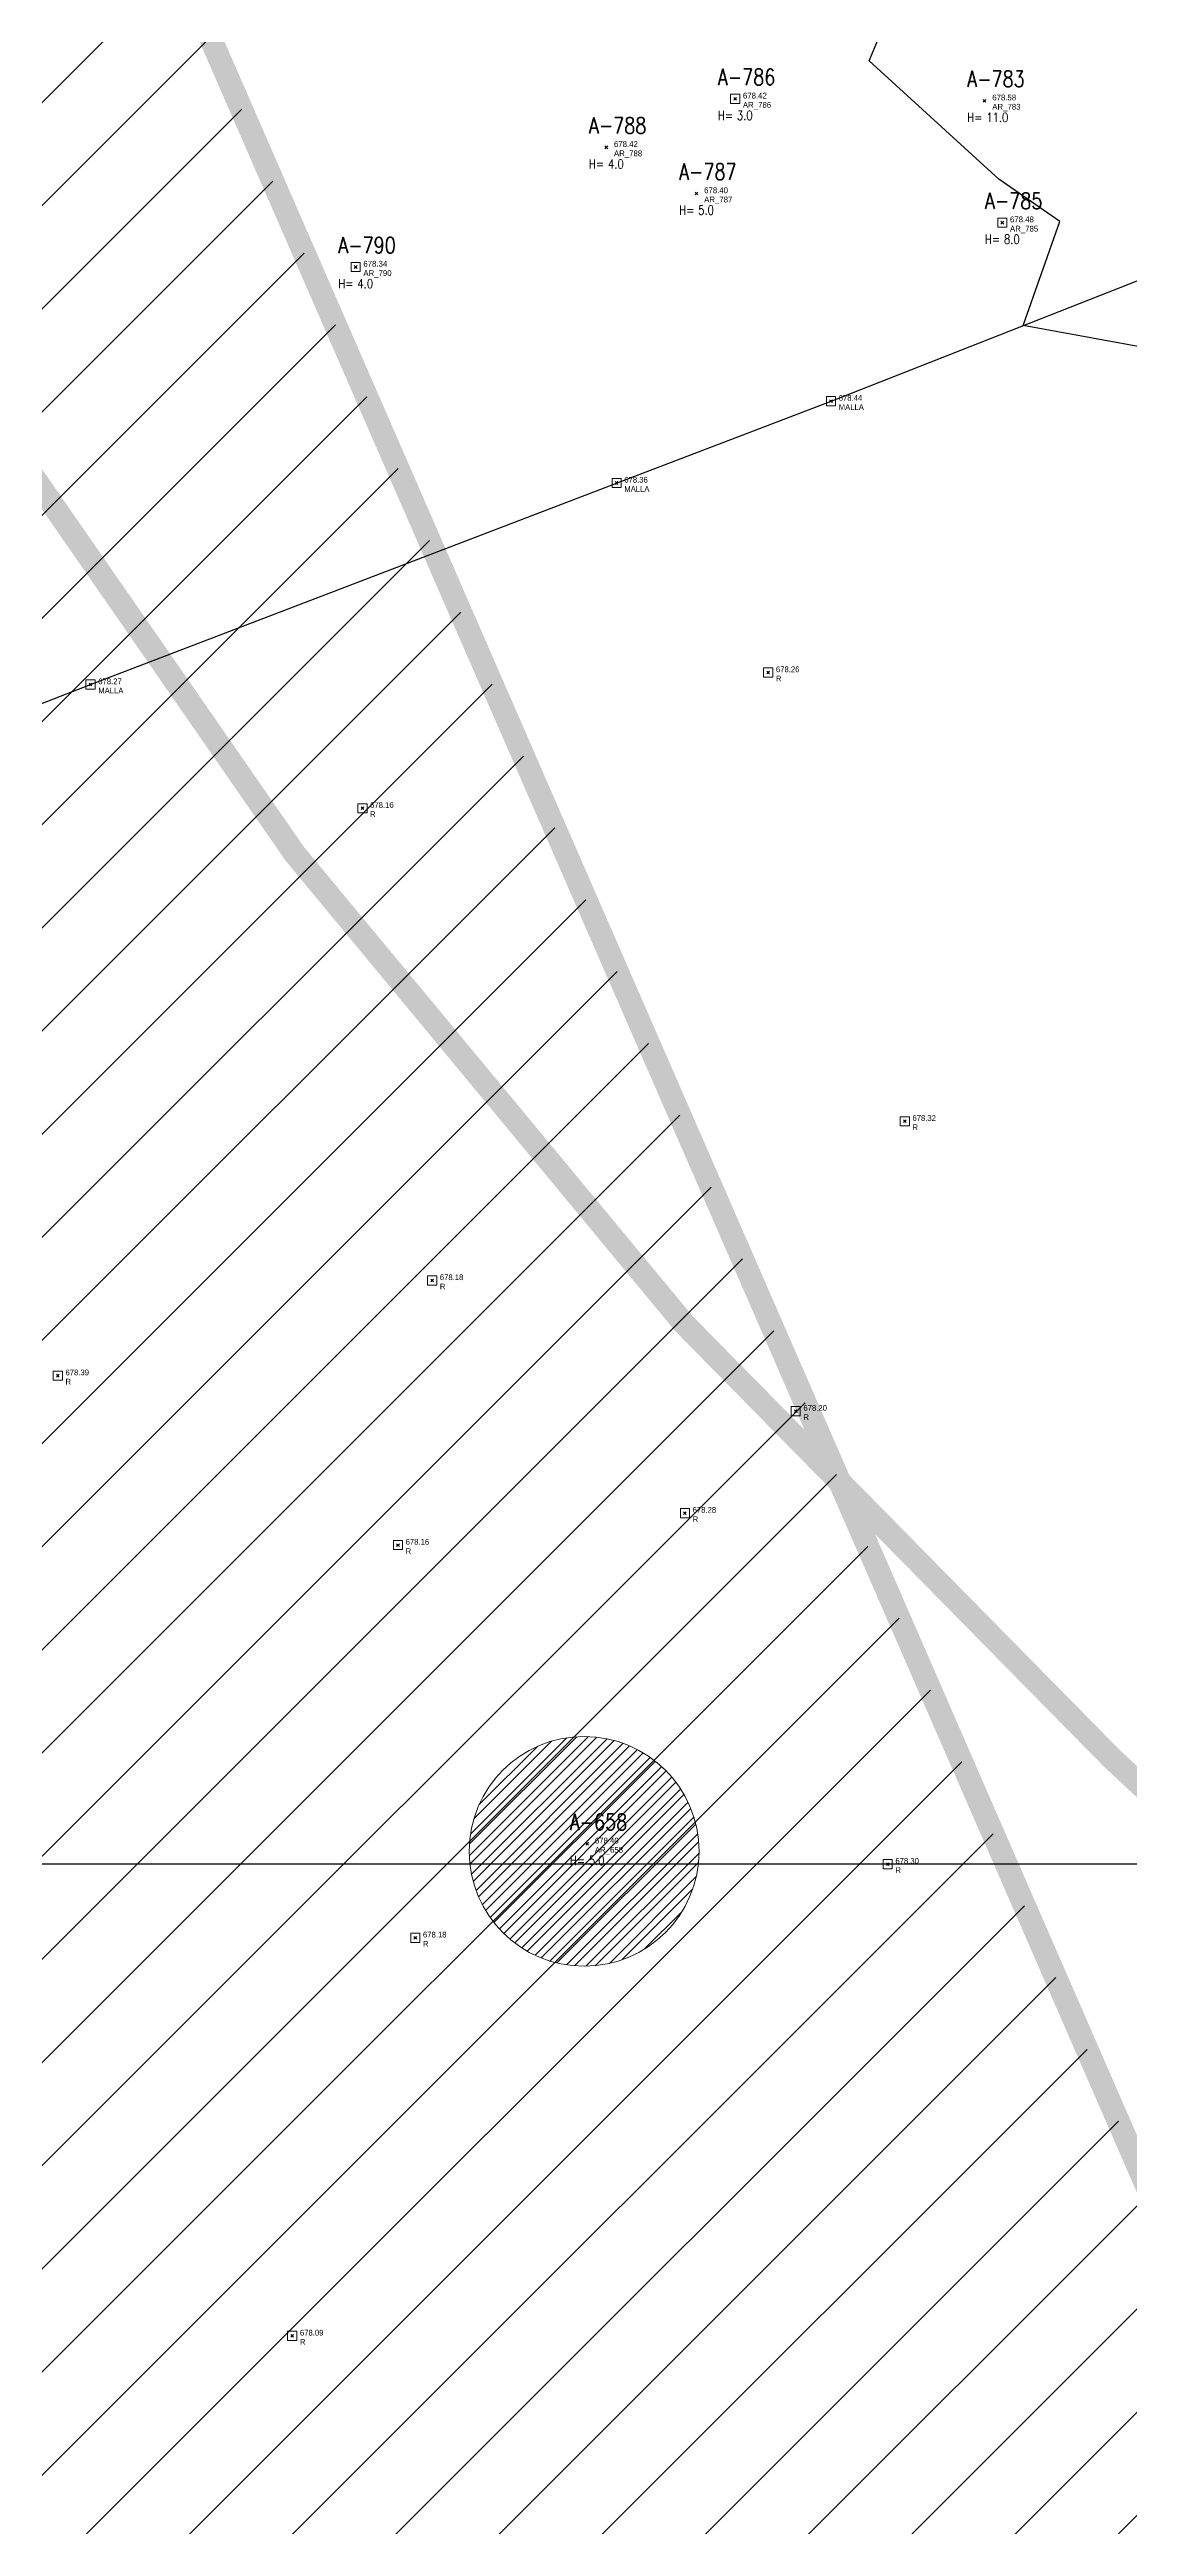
# Model space of a CAD drawing. Extents: x 350769 to 354978, y 6304672 to 6307963.
# Drawn here: x 352450.7 to 352474.2, y 6305785.6 to 6305839.5 of the extents above; entities that cross this region are included whole.
import ezdxf

# ---------------------------------------------------------------- set-up
doc = ezdxf.new("R2010")
doc.units = 0
doc.header["$PDMODE"] = 35
doc.header["$PDSIZE"] = 0.03
for name, pattern in [('4.0 - LO RECABARREN - DESNIVEL NUEVO$0$HIDDEN', [0.375, 0.25, -0.125]), ('CONTINUOS', [0]), ('DASHDOT', [1, 0.5, -0.25, 0, -0.25]), ('DASHED', [19.05, 12.7, -6.35])]:
    doc.linetypes.add(name, pattern=pattern)
doc.layers.get('0').update_dxf_attribs({"linetype": 'CONTINUOUS'})
doc.layers.get('Defpoints').update_dxf_attribs({"linetype": 'CONTINUOUS'})
for name, color, linetype in [('02_Geo ext_Acotamiento', 7, 'CONTINUOUS'), ('03_S2_Pav ext_Borde vereda', 7, 'CONTINUOUS'), ('1-ARBOL H1', 7, 'CONTINUOUS'), ('1-ARBOL H2', 1, 'CONTINUOUS'), ('1-ARBOL H3', 241, 'CONTINUOUS'), ('1-ARBOL NOMBRE', 3, 'CONTINUOUS'), ('1-ARBOL PTO', 7, 'CONTINUOUS'), ('1-CERCO MALLA', 252, 'MALLA_LINE'), ('1-coordenadas', 8, 'CONTINUOUS'), ('C-TINN', 5, 'CONTINUOUS'), ('C-TOPO-MINR', 8, 'CONTINUOUS'), ('V-NODE-TEXT DIC 2012', 31, 'CONTINUOUS')]:
    doc.layers.add(name, color=color, linetype=linetype)
doc.layers.add('0_ASD_LINEA OFICIAL', color=253, linetype='DASHDOT', lineweight=20)
doc.layers.add('0_ASD_TOPOGRAFIA_ELEMENTOS', color=9, linetype='CONTINUOS', lineweight=5, true_color=0xbdbdbd)
doc.styles.add('ROMANS', font='romans.shx', dxfattribs={"width": 0.65})
doc.linetypes.add('MALLA_LINE', pattern='A,0.5,-0.2,["MLL",STANDARD,S=0.1,R=0,X=-0.1,Y=-0.05],-0.25', length=0.95)
doc.dimstyles.new('Principal', dxfattribs={"dimscale": 0, "dimtxt": 2, "dimasz": 2, "dimexe": 1, "dimexo": 1, "dimtad": 1, "dimrnd": 0.05, "dimzin": 1, "dimtxsty": 'ROMANS', "dimcen": 2.5, "dimclrt": 2, "dimaunit": 2, "dimadec": 0, "dimazin": 0, "dimtfac": 1, "dimtmove": 0, "dimatfit": 3, "dimfxl": 1, "dimfxlon": 1, "dimarcsym": 0})

# ---------------------------------------------------------------- blocks, each defined once
blk = doc.blocks.new('COORDENADAS')
at = {"layer": '1-coordenadas'}
blk.add_line((20, -400.625), (1420, -400.625), dxfattribs=at)
blk = doc.blocks.new('*D1236')
at = {"layer": '02_Geo ext_Acotamiento', "color": 0, "lineweight": -2, "transparency": 16777216}
blk.add_line((352474.045, 6305972.496), (352473.119, 6305978.179), dxfattribs=at)
at = {"layer": '02_Geo ext_Acotamiento', "color": 0, "transparency": 16777216}
blk.add_solid([(352473.283, 6305978.206), (352472.954, 6305978.153), (352472.958, 6305979.166)], dxfattribs=at)
at = {"layer": 'Defpoints', "color": 0, "transparency": 16777216}
for p in [(352472.958, 6305979.166), (352596.042, 6305224.025)]:
    blk.add_point(p, dxfattribs=at)
at = {"layer": '02_Geo ext_Acotamiento', "color": 2, "transparency": 16777216, "insert": (352474.582, 6305974.845), "char_height": 1, "attachment_point": 5, "rotation": 279.2575, "style": 'ROMANS'}
blk.add_mtext('R765,10', dxfattribs=at)
blk = doc.blocks.new('A$C27410629')
at = {"true_color": 0x136734, "transparency": 33554559}
h = blk.add_hatch(dxfattribs=at)
h.set_pattern_fill('ANSI31', color=116, scale=0.5)
h.set_pattern_definition([(45, (-8759.5625, -519.1036), (-1.12253202, 1.12253202), [])])
h.paths.add_polyline_path([(137.507, 1252.464, 0.117627), (109.815, 1254.194, 0.066925), (94.445, 1249.334, 0.315349), (64.302, 1196.27, 0.022683), (65.729, 1185.31), (112.36, 1218.953), (153.478, 1161.962), (172.105, 1139.481), (187.958, 1141.808), (193.565, 1120.466), (224.198, 1050.129), (250.62, 989.479), (268.153, 972.735, 0.000007), (291.49, 983.299), (238.195, 1105.634), (205.293, 1181.112), (177.053, 1197.652)])
at = {"layer": '0_ASD_LINEA OFICIAL', "ltscale": 8, "const_width": 0.5}
for points in [[(250.62, 989.479), (268.153, 972.735, 0.000007), (291.49, 983.299), (291.49, 983.299), (238.195, 1105.634), (205.293, 1181.112), (177.053, 1197.652), (137.615, 1252.315)], [(329.815, 1226.935), (341.22, 1148.869), (238.195, 1105.634), (291.49, 983.299), (321.978, 995.446), (326.454, 996.533), (296.029, 1064.505), (308.046, 1069.695), (363.611, 1093.689), (361.431, 1107.626), (353.439, 1158.713), (341.91, 1227.807, -0.046618), (405.464, 1246.359), (405.095, 1249.329)]]:
    blk.add_lwpolyline(points, format="xyb", dxfattribs=at)
blk = doc.blocks.new('TOPOGRAFIA')
at = {"layer": '0_ASD_TOPOGRAFIA_ELEMENTOS', "true_color": 0xf26507}
h = blk.add_hatch(dxfattribs=at)
h.set_pattern_fill('ANSI31', color=30, scale=0.1)
h.set_pattern_definition([(45, (384159.5416, 6301060.51658), (-0.224506403, 0.224506403), [])])
edge = h.paths.add_edge_path()
edge.add_arc((390462.316, 6302800.269), 2.5, 0, 360)
at = {"layer": '0_ASD_LINEA OFICIAL', "ltscale": 8, "const_width": 0.5}
blk.add_lwpolyline([(390427.742, 6302814.067), (390462.175, 6302752.282), (390383.071, 6302730.605), (390309.799, 6302723.349), (390311.369, 6302703.307), (390386.745, 6302710.871), (390472.116, 6302734.448), (390495.667, 6302745.108), (390523.305, 6302756.109), (390473.799, 6302802.291, -0.151019), (390428.285, 6302881.719), (390391.708, 6302986.357, -0.035367), (390370.183, 6302995.884, 0.28109), (390309.679, 6302995.976), (390362.106, 6302925.874), (390362.105, 6302925.873), (390363.124, 6302924.511, -0.033436), (390384.93, 6302890.884), (390427.742, 6302814.067)], format="xyb", dxfattribs=at)
blk.add_lwpolyline([(390427.742, 6302814.067), (390462.175, 6302752.282), (390383.071, 6302730.605), (390309.799, 6302723.349), (390311.369, 6302703.307), (390386.745, 6302710.871), (390472.116, 6302734.448), (390495.667, 6302745.108), (390523.305, 6302756.109), (390473.799, 6302802.291, -0.151019), (390428.285, 6302881.719), (390391.708, 6302986.357, -0.035367), (390370.183, 6302995.884, 0.28109), (390309.679, 6302995.976), (390362.106, 6302925.874), (390362.105, 6302925.873), (390363.124, 6302924.511, -0.033436), (390384.93, 6302890.884), (390427.742, 6302814.067)], format="xyb", dxfattribs=at)
at = {"layer": '0_ASD_TOPOGRAFIA_ELEMENTOS', "color": 30, "true_color": 0xf26507}
blk.add_circle((390462.316, 6302800.269), 2.5, dxfattribs=at)
at = {"layer": '1-ARBOL H1', "color": 9, "lineweight": 0, "true_color": 0xbdbdbd}
for p in [(390465.604, 6302838.41), (390471.029, 6302838.369), (390462.799, 6302837.355), (390464.761, 6302836.35), (390471.414, 6302835.716), (390457.347, 6302834.75), (390462.383, 6302800.433)]:
    blk.add_point(p, dxfattribs=at)
at = {"layer": '1-ARBOL PTO', "color": 9, "lineweight": 0, "true_color": 0xbdbdbd}
for p in [(390465.604, 6302838.41), (390471.029, 6302838.369), (390462.799, 6302837.355), (390464.761, 6302836.35), (390471.414, 6302835.716), (390457.347, 6302834.75), (390462.383, 6302800.433)]:
    blk.add_point(p, dxfattribs=at)
at = {"layer": '1-CERCO MALLA', "color": 9, "lineweight": 0, "true_color": 0xbdbdbd, "flags": 128}
blk.add_lwpolyline([(390298.902, 6302766.886), (390321.827, 6302775.191), (390333.022, 6302779.598), (390344.315, 6302783.894), (390355.674, 6302788.437), (390364.039, 6302791.557), (390372.772, 6302794.923), (390383.831, 6302799.189), (390394.014, 6302803.265), (390406.216, 6302808.069), (390417.571, 6302812.442), (390423.072, 6302814.547), (390440.449, 6302821.33), (390451.58, 6302825.662), (390463.023, 6302830.049), (390467.688, 6302831.831), (390477.849, 6302835.824), (390486.876, 6302839.311), (390497.568, 6302843.443), (390505.255, 6302846.429), (390510.604, 6302848.504), (390521.025, 6302852.513), (390531.783, 6302856.692), (390541.725, 6302860.565), (390553.332, 6302865.07), (390567.305, 6302870.47), (390577.537, 6302874.447), (390587.477, 6302878.311), (390595.651, 6302881.4), (390605.051, 6302885.124), (390614.467, 6302888.769), (390621.262, 6302891.445), (390629.655, 6302894.677)], dxfattribs=at)
at = {"layer": '1-coordenadas', "color": 9, "linetype": '4.0 - LO RECABARREN - DESNIVEL NUEVO$0$HIDDEN', "lineweight": 0, "ltscale": 50, "true_color": 0xbdbdbd}
blk.add_line((390200, 6302800), (390900, 6302800), dxfattribs=at)
at = {"layer": 'C-TINN', "color": 9, "linetype": 'Continuous', "lineweight": 0, "true_color": 0xbdbdbd}
for points, elevation in [([(390465.504, 6302838.31), (390465.504, 6302838.51), (390465.704, 6302838.51), (390465.704, 6302838.31), (390465.504, 6302838.31)], 678.42), ([(390471.314, 6302835.616), (390471.314, 6302835.816), (390471.514, 6302835.816), (390471.514, 6302835.616), (390471.314, 6302835.616)], 678.48), ([(390457.247, 6302834.65), (390457.247, 6302834.85), (390457.447, 6302834.85), (390457.447, 6302834.65), (390457.247, 6302834.65)], 678.34), ([(390467.588, 6302831.731), (390467.588, 6302831.931), (390467.788, 6302831.931), (390467.788, 6302831.731), (390467.588, 6302831.731)], 678.442), ([(390462.923, 6302829.949), (390462.923, 6302830.149), (390463.123, 6302830.149), (390463.123, 6302829.949), (390462.923, 6302829.949)], 678.365), ([(390466.222, 6302825.824), (390466.222, 6302826.024), (390466.422, 6302826.024), (390466.422, 6302825.824), (390466.222, 6302825.824)], 678.262), ([(390451.48, 6302825.562), (390451.48, 6302825.762), (390451.68, 6302825.762), (390451.68, 6302825.562), (390451.48, 6302825.562)], 678.268), ([(390457.394, 6302822.87), (390457.394, 6302823.07), (390457.594, 6302823.07), (390457.594, 6302822.87), (390457.394, 6302822.87)], 678.161), ([(390469.192, 6302816.058), (390469.192, 6302816.258), (390469.392, 6302816.258), (390469.392, 6302816.058), (390469.192, 6302816.058)], 678.319), ([(390458.911, 6302812.593), (390458.911, 6302812.793), (390459.111, 6302812.793), (390459.111, 6302812.593), (390458.911, 6302812.593)], 678.178), ([(390450.767, 6302810.521), (390450.767, 6302810.721), (390450.967, 6302810.721), (390450.967, 6302810.521), (390450.767, 6302810.521)], 678.391), ([(390466.82, 6302809.749), (390466.82, 6302809.949), (390467.02, 6302809.949), (390467.02, 6302809.749), (390466.82, 6302809.749)], 678.198), ([(390464.41, 6302807.529), (390464.41, 6302807.729), (390464.61, 6302807.729), (390464.61, 6302807.529), (390464.41, 6302807.529)], 678.28), ([(390458.167, 6302806.835), (390458.167, 6302807.035), (390458.367, 6302807.035), (390458.367, 6302806.835), (390458.167, 6302806.835)], 678.16), ([(390468.821, 6302799.891), (390468.821, 6302800.091), (390469.021, 6302800.091), (390469.021, 6302799.891), (390468.821, 6302799.891)], 678.302), ([(390458.544, 6302798.287), (390458.544, 6302798.487), (390458.744, 6302798.487), (390458.744, 6302798.287), (390458.544, 6302798.287)], 678.184), ([(390455.867, 6302789.623), (390455.867, 6302789.823), (390456.067, 6302789.823), (390456.067, 6302789.623), (390455.867, 6302789.623)], 678.087)]:
    blk.add_lwpolyline(points, dxfattribs=dict(at, elevation=elevation))
for p in [(390465.604, 6302838.41, 678.42), (390471.414, 6302835.716, 678.48), (390457.347, 6302834.75, 678.34), (390467.688, 6302831.831, 678.442), (390463.023, 6302830.049, 678.365), (390466.322, 6302825.924, 678.262), (390451.58, 6302825.662, 678.268), (390457.494, 6302822.97, 678.161), (390469.292, 6302816.158, 678.319), (390459.011, 6302812.693, 678.178), (390450.867, 6302810.621, 678.391), (390466.92, 6302809.849, 678.198), (390464.51, 6302807.629, 678.28), (390458.267, 6302806.935, 678.16), (390468.921, 6302799.991, 678.302), (390458.644, 6302798.387, 678.184), (390455.967, 6302789.723, 678.087)]:
    blk.add_point(p, dxfattribs=at)
at = {"layer": 'C-TOPO-MINR', "color": 9, "linetype": 'Continuous', "lineweight": -3, "true_color": 0xbdbdbd, "elevation": 678.5}
blk.add_lwpolyline([(390477.898, 6302832.374), (390471.868, 6302833.474), (390472.664, 6302835.737), (390471.336, 6302836.661), (390468.515, 6302839.24), (390469.151, 6302840.756)], dxfattribs=at)
at = {"layer": 'V-NODE-TEXT DIC 2012', "color": 9, "lineweight": 0, "true_color": 0xbdbdbd}
for p in [(390465.604, 6302838.41), (390471.029, 6302838.369), (390462.799, 6302837.355), (390464.761, 6302836.35), (390471.414, 6302835.716), (390457.347, 6302834.75), (390467.688, 6302831.831), (390463.023, 6302830.049), (390466.322, 6302825.924), (390451.58, 6302825.662), (390457.494, 6302822.97), (390469.292, 6302816.158), (390459.011, 6302812.693), (390450.867, 6302810.621), (390466.92, 6302809.849), (390464.51, 6302807.629), (390458.267, 6302806.935), (390462.383, 6302800.433), (390468.921, 6302799.991), (390458.644, 6302798.387), (390455.967, 6302789.723)]:
    blk.add_point(p, dxfattribs=at)
at = {"layer": '1-ARBOL H2', "color": 9, "lineweight": 0, "true_color": 0xbdbdbd, "style": 'ROMANS', "width": 0.8}
for p in [(390465.227, 6302837.948), (390470.652, 6302837.907), (390462.422, 6302836.893), (390464.384, 6302835.888), (390471.037, 6302835.254), (390456.97, 6302834.288), (390462.006, 6302799.971)]:
    blk.add_text('H=', height=0.2, dxfattribs=at).set_placement(p)
at = {"layer": '1-ARBOL H3', "color": 9, "lineweight": 0, "true_color": 0xbdbdbd, "style": 'ROMANS', "width": 0.8}
for s, p in [('3.0', (390465.64, 6302837.948)), ('11.0', (390471.065, 6302837.907)), ('4.0', (390462.835, 6302836.893)), ('5.0', (390464.797, 6302835.888)), ('8.0', (390471.45, 6302835.254)), ('4.0', (390457.383, 6302834.288)), ('5.0', (390462.419, 6302799.971))]:
    blk.add_text(s, height=0.2, dxfattribs=at).set_placement(p)
at = {"layer": '1-ARBOL NOMBRE', "color": 9, "lineweight": 0, "true_color": 0xbdbdbd, "style": 'ROMANS', "width": 0.8}
for s, p in [('A-786', (390465.227, 6302838.71)), ('A-783', (390470.652, 6302838.669)), ('A-788', (390462.422, 6302837.655)), ('A-787', (390464.384, 6302836.65)), ('A-785', (390471.037, 6302836.016)), ('A-790', (390456.97, 6302835.05)), ('A-658', (390462.006, 6302800.733))]:
    blk.add_text(s, height=0.35, dxfattribs=at).set_placement(p)
at = {"layer": 'V-NODE-TEXT DIC 2012', "color": 9, "lineweight": 0, "true_color": 0xbdbdbd}
for s, height, p in [('AR_786', 0.127, (390465.771, 6302838.215)), ('678.42', 0.127, (390465.771, 6302838.417)), ('AR_783', 0.127, (390471.196, 6302838.174)), ('678.58', 0.127, (390471.196, 6302838.376)), ('AR_788', 0.127, (390462.966, 6302837.16)), ('678.42', 0.127, (390462.966, 6302837.362)), ('AR_787', 0.127, (390464.928, 6302836.155)), ('678.40', 0.127, (390464.928, 6302836.357)), ('AR_785', 0.127, (390471.581, 6302835.521)), ('678.48', 0.127, (390471.581, 6302835.723)), ('AR_790', 0.127, (390457.514, 6302834.555)), ('678.34', 0.127, (390457.514, 6302834.757)), ('678.44', 0.125, (390467.855, 6302831.839)), ('MALLA', 0.125, (390467.855, 6302831.639)), ('678.36', 0.125, (390463.19, 6302830.057)), ('MALLA', 0.125, (390463.19, 6302829.857)), ('678.26', 0.125, (390466.489, 6302825.932)), ('678.27', 0.125, (390451.747, 6302825.67)), ('MALLA', 0.125, (390451.747, 6302825.47)), ('R', 0.125, (390466.489, 6302825.732)), ('678.16', 0.125, (390457.661, 6302822.978)), ('R', 0.125, (390457.661, 6302822.778)), ('678.32', 0.125, (390469.459, 6302816.166)), ('R', 0.125, (390469.459, 6302815.966)), ('678.18', 0.125, (390459.178, 6302812.701)), ('R', 0.125, (390459.178, 6302812.501)), ('678.39', 0.125, (390451.034, 6302810.629)), ('R', 0.125, (390451.034, 6302810.429)), ('678.20', 0.125, (390467.087, 6302809.857)), ('R', 0.125, (390467.087, 6302809.657)), ('678.28', 0.125, (390464.677, 6302807.637)), ('678.16', 0.125, (390458.434, 6302806.943)), ('R', 0.125, (390464.677, 6302807.437)), ('R', 0.125, (390458.434, 6302806.743)), ('678.40', 0.127, (390462.55, 6302800.44)), ('AR_658', 0.127, (390462.55, 6302800.238)), ('678.30', 0.125, (390469.088, 6302799.999)), ('R', 0.125, (390469.088, 6302799.799)), ('678.18', 0.125, (390458.811, 6302798.395)), ('R', 0.125, (390458.811, 6302798.195)), ('678.09', 0.125, (390456.134, 6302789.731)), ('R', 0.125, (390456.134, 6302789.531))]:
    blk.add_text(s, height=height, dxfattribs=at).set_placement(p)

msp = doc.modelspace()

# ---------------------------------------------------------------- hatches: boundary and pattern name
at = {"layer": '0_ASD_TOPOGRAFIA_ELEMENTOS'}
h = msp.add_hatch(dxfattribs=at)
h.set_pattern_fill('ANSI31', color=256, scale=0.1)
h.set_pattern_definition([(45, (346159.5416, 6304060.51658), (-0.224506403, 0.224506403), [])])
edge = h.paths.add_edge_path()
edge.add_arc((352462.316, 6305800.269), 2.5, 0, 360)

# ---------------------------------------------------------------- linework, layer by layer
msp.add_circle((352462.316, 6305800.269), 2.5, dxfattribs=at)
at = {"layer": '1-CERCO MALLA', "ltscale": 6, "flags": 128}
msp.add_lwpolyline([(352310.521, 6305771.095), (352321.827, 6305775.191), (352333.022, 6305779.598), (352344.315, 6305783.894), (352355.674, 6305788.437), (352364.039, 6305791.557), (352372.772, 6305794.923), (352383.831, 6305799.189), (352394.014, 6305803.265), (352406.216, 6305808.069), (352417.571, 6305812.442), (352423.072, 6305814.547), (352440.449, 6305821.33), (352451.58, 6305825.662), (352463.023, 6305830.049), (352467.688, 6305831.831), (352477.849, 6305835.824), (352486.876, 6305839.311), (352497.568, 6305843.443), (352505.255, 6305846.429), (352510.604, 6305848.504), (352521.025, 6305852.513), (352531.783, 6305856.692), (352541.725, 6305860.565), (352553.332, 6305865.07), (352567.305, 6305870.47), (352577.537, 6305874.447), (352587.477, 6305878.311), (352595.651, 6305881.4), (352605.051, 6305885.124), (352614.467, 6305888.769), (352621.262, 6305891.445), (352629.655, 6305894.677)], dxfattribs=at)

# ---------------------------------------------------------------- block references
at = {"color": 252, "linetype": 'DASHED'}
msp.add_blockref('COORDENADAS', (352180, 6306200.625), dxfattribs=at)
at = {"layer": '03_S2_Pav ext_Borde vereda', "linetype": 'Continuous'}
msp.add_blockref('A$C27410629', (352203.962, 6304761.714), dxfattribs=at)

# ---------------------------------------------------------------- dimensions: what is measured, and where the dimension line sits
at = {"layer": '02_Geo ext_Acotamiento'}
dim = msp.add_radius_dim(center=(352596.042, 6305224.025), mpoint=(352472.958, 6305979.166), dimstyle='Principal', override={"dimscale": 0, "dimaunit": 0, "dimfxl": 0.22, "dimarcsym": 1}, dxfattribs=at)
dim.commit()
dim.dimension.update_dxf_attribs({"geometry": '*D1236', "text_midpoint": (352473.686, 6305974.698), "dimtype": 164})

# ---------------------------------------------------------------- next in the draw order: block references
at = {"layer": '0_ASD_TOPOGRAFIA_ELEMENTOS', "color": 30, "true_color": 0xf26507}
msp.add_blockref('TOPOGRAFIA', (-38000, 3000), dxfattribs=at)

doc.saveas('drawing.dxf')
